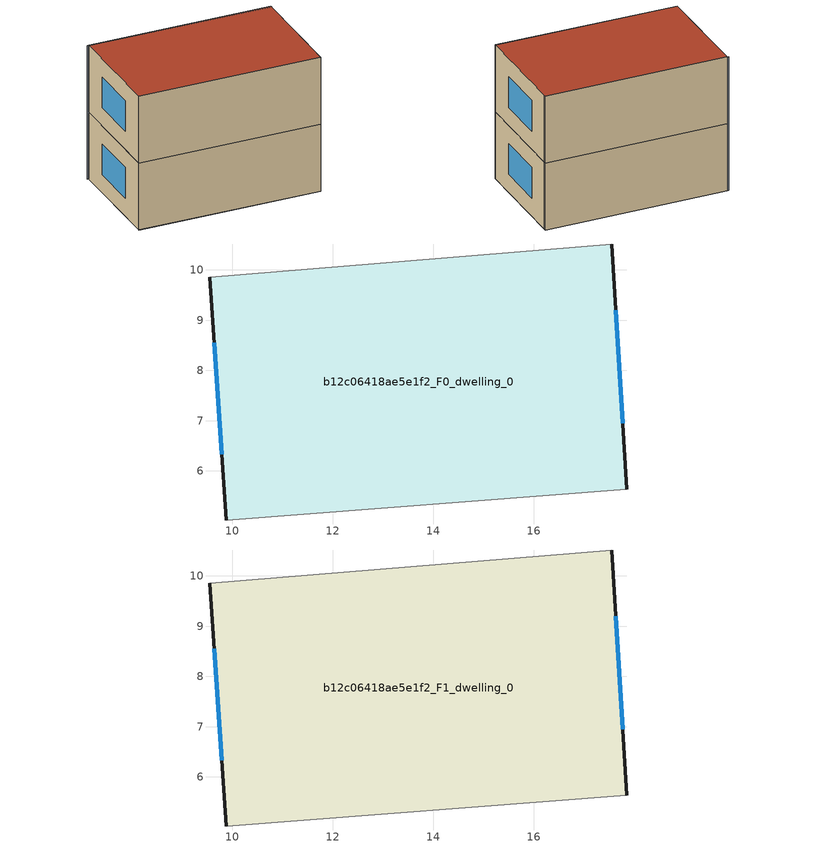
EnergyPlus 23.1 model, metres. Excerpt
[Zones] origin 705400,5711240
b12c06418ae5e1f2_F0_dwelling_0
 floor ground (EU_floor_Construction): 17.55,10.51 17.85,5.64 9.88,5.03 9.56,9.86 z0
 wall outside (EU_wall_Construction): 9.56,9.86 9.88,5.03 / 17.85,5.64 17.55,10.51 z0:3
 wall adiabatic (EU_wall_Construction): 9.88,5.03 17.85,5.64 / 17.55,10.51 9.56,9.86 z0:3
 window (EU_Window_Construction): 9.65,8.55 9.79,6.33 / 17.77,6.95 17.63,9.2 z0.81:2.19
b12c06418ae5e1f2_F1_dwelling_0
 floor to b12c06418ae5e1f2_F0_dwelling_0 (EU_floor_Construction): 17.55,10.51 17.85,5.64 9.88,5.03 9.56,9.86 z3
 wall outside (EU_wall_Construction): 9.56,9.86 9.88,5.03 / 17.85,5.64 17.55,10.51 z3:6
 wall adiabatic (EU_wall_Construction): 9.88,5.03 17.85,5.64 / 17.55,10.51 9.56,9.86 z3:6
 window (EU_Window_Construction): 9.65,8.55 9.79,6.33 / 17.77,6.95 17.63,9.2 z3.81:5.19
 roof outside (EU_roof_Construction): 17.85,5.64 17.55,10.51 9.56,9.86 9.88,5.03 z6
shading: 9.87,5.02 17.85,5.64 / 17.56,10.44 9.5,9.85 z0:6
[Building]
EU S2 Campaign: North Axis=0; Terrain=City; Solar Distribution=FullExterior
[Site:Location]
London: Latitude=51.5; Longitude=-0.5; Time Zone=0; Elevation=25
[SizingPeriod:WeatherFileDays]
AnnualSizingPeriod: Begin Month=1; Begin Day of Month=1; End Month=12; End Day of Month=31; Day of Week for Start Day=Monday; Use Weather File Daylight Saving Period=No; Use Weather File Rain and Snow Indicators=No
[MATERIAL]
EU_InternalMass_Material: Roughness=MediumRough; Thickness=0.1; Conductivity=1; Density=1800; Specific Heat=900; Thermal Absorptance=0.9; Solar Absorptance=0.7; Visible Absorptance=0.7
[MATERIAL:NOMASS] Roughness=MediumRough; Thermal Absorptance=0.9; Solar Absorptance=0.7; Visible Absorptance=0.7
Name | Thermal Resistance
EU_wall_NoMass | 0.555556
EU_roof_NoMass | 0.510204
EU_floor_NoMass | 1.68919
[WINDOWMATERIAL:SIMPLEGLAZINGSYSTEM]
EU_Window_SimpleGlazing: UFactor=3.96; Solar Heat Gain Coefficient=0.85; Visible Transmittance=0.85
[CONSTRUCTION]
EU_wall_Construction: EU_wall_NoMass
EU_roof_Construction: EU_roof_NoMass
EU_floor_Construction: EU_floor_NoMass
EU_Window_Construction: EU_Window_SimpleGlazing
EU_InternalMass_Construction: EU_InternalMass_Material
[ZONE] Type=1; Multiplier=1; Ceiling Height=autocalculate; Floor Area=autocalculate; Part of Total Floor Area=Yes
Name | Volume
b12c06418ae5e1f2_F0_dwelling_0 | 116.777
b12c06418ae5e1f2_F1_dwelling_0 | 116.776
[INTERNALMASS] Construction=EU_InternalMass_Construction; Surface Area=38.9256
Name | Zone or ZoneList
b12c06418ae5e1f2_F0_dwelling_0_EU_InternalMass | b12c06418ae5e1f2_F0_dwelling_0
b12c06418ae5e1f2_F1_dwelling_0_EU_InternalMass | b12c06418ae5e1f2_F1_dwelling_0
[OTHEREQUIPMENT] Fuel Type=Electricity; Design Level Calculation Method=Watts/Area; Power per Zone Floor Area=1; Fraction Latent=0; Fraction Radiant=0; Fraction Lost=0; Carbon Dioxide Generation Rate=0; EndUse Subcategory=EU_Step8_InternalGains
Name | Zone or ZoneList or Space or SpaceList | Schedule
EU_Step8_InternalGain_b12c06418ae5e1f2_F0_dwelling_0_f000 | b12c06418ae5e1f2_F0_dwelling_0 | EU_Step8_GainSchedule_b12c06418ae5e1f2_F0_dwelling_0_f000
EU_Step8_InternalGain_b12c06418ae5e1f2_F1_dwelling_0_f000 | b12c06418ae5e1f2_F1_dwelling_0 | EU_Step8_GainSchedule_b12c06418ae5e1f2_F1_dwelling_0_f000
[ZONEVENTILATION:DESIGNFLOWRATE] Schedule=EU_AlwaysOn; Design Flow Rate Calculation Method=AirChanges/Hour; Air Changes per Hour=0.48; Ventilation Type=Natural; Fan Pressure Rise=0; Fan Total Efficiency=1; Constant Term Coefficient=1; Temperature Term Coefficient=0; Velocity Term Coefficient=0; Velocity Squared Term Coefficient=0; Minimum Indoor Temperature=-100; Maximum Indoor Temperature=100; Delta Temperature=-100; Minimum Outdoor Temperature=-100; Maximum Outdoor Temperature=100; Maximum Wind Speed=40
Name | Zone or ZoneList or Space or SpaceList
EU_ConstantAir_b12c06418ae5e1f2_F0_dwelling_0 | b12c06418ae5e1f2_F0_dwelling_0
EU_ConstantAir_b12c06418ae5e1f2_F1_dwelling_0 | b12c06418ae5e1f2_F1_dwelling_0
[HVACTEMPLATE:THERMOSTAT] Constant Heating Setpoint=20; Constant Cooling Setpoint=50
EU_HeatOnly_b12c06418ae5e1f2_F0_dwelling_0; EU_HeatOnly_b12c06418ae5e1f2_F1_dwelling_0
[HVACTEMPLATE:ZONE:IDEALLOADSAIRSYSTEM] System Availability Schedule=EU_AlwaysOn; Maximum Heating Supply Air Temperature=50; Minimum Cooling Supply Air Temperature=13; Maximum Heating Supply Air Humidity Ratio=0.0156; Minimum Cooling Supply Air Humidity Ratio=0.0077; Heating Limit=NoLimit; Cooling Limit=NoLimit; Heating Availability Schedule=EU_AlwaysOn; Cooling Availability Schedule=EU_CoolingOff; Dehumidification Control Type=ConstantSensibleHeatRatio; Cooling Sensible Heat Ratio=0.7; Dehumidification Setpoint=60; Humidification Control Type=None; Humidification Setpoint=30; Outdoor Air Method=None; Outdoor Air Flow Rate per Person=0.00944; Outdoor Air Flow Rate per Zone Floor Area=0; Outdoor Air Flow Rate per Zone=0; Demand Controlled Ventilation Type=None; Outdoor Air Economizer Type=NoEconomizer; Heat Recovery Type=None; Sensible Heat Recovery Effectiveness=0.7; Latent Heat Recovery Effectiveness=0.65
Name | Template Thermostat
b12c06418ae5e1f2_F0_dwelling_0 | EU_HeatOnly_b12c06418ae5e1f2_F0_dwelling_0
b12c06418ae5e1f2_F1_dwelling_0 | EU_HeatOnly_b12c06418ae5e1f2_F1_dwelling_0
[SIZING:ZONE] Zone Cooling Design Supply Air Temperature Input Method=SupplyAirTemperature; Zone Cooling Design Supply Air Temperature=13; Zone Heating Design Supply Air Temperature Input Method=SupplyAirTemperature; Zone Heating Design Supply Air Temperature=50; Zone Cooling Design Supply Air Humidity Ratio=0.008; Zone Heating Design Supply Air Humidity Ratio=0.008; Cooling Design Air Flow Method=DesignDay; Cooling Design Air Flow Rate=0; Cooling Minimum Air Flow per Zone Floor Area=0.000762; Cooling Minimum Air Flow=0; Cooling Minimum Air Flow Fraction=0.2; Heating Design Air Flow Method=DesignDay; Heating Design Air Flow Rate=0; Heating Maximum Air Flow per Zone Floor Area=0.002032; Heating Maximum Air Flow=0.141576; Heating Maximum Air Flow Fraction=0.3; Account for Dedicated Outdoor Air System=No; Dedicated Outdoor Air System Control Strategy=NeutralSupplyAir; Dedicated Outdoor Air Low Setpoint Temperature for Design=autosize; Dedicated Outdoor Air High Setpoint Temperature for Design=autosize; Zone Load Sizing Method=Sensible Load Only No Latent Load; Zone Latent Cooling Design Supply Air Humidity Ratio Input Method=HumidityRatioDifference; Zone Cooling Design Supply Air Humidity Ratio Difference=0.005; Zone Latent Heating Design Supply Air Humidity Ratio Input Method=HumidityRatioDifference; Zone Humidification Design Supply Air Humidity Ratio Difference=0.005
b12c06418ae5e1f2_F0_dwelling_0; b12c06418ae5e1f2_F1_dwelling_0
[SCHEDULE:CONSTANT]
Name | Hourly Value
EU_AlwaysOn | 1
EU_CoolingOff | 0
[SCHEDULE:FILE] Column Number=1; Rows to Skip at Top=0; Number of Hours of Data=8760; Column Separator=Comma; Interpolate to Timestep=No; Minutes per Item=60; Adjust Schedule for Daylight Savings=Yes
Name | File
EU_Step8_GainSchedule_b12c06418ae5e1f2_F0_dwelling_0_f000 | ../../schedules/b12c06418ae5e1f2/b12c06418ae5e1f2_F0_dwelling_0_f000_gain.csv
EU_Step8_GainSchedule_b12c06418ae5e1f2_F1_dwelling_0_f000 | ../../schedules/b12c06418ae5e1f2/b12c06418ae5e1f2_F1_dwelling_0_f000_gain.csv
